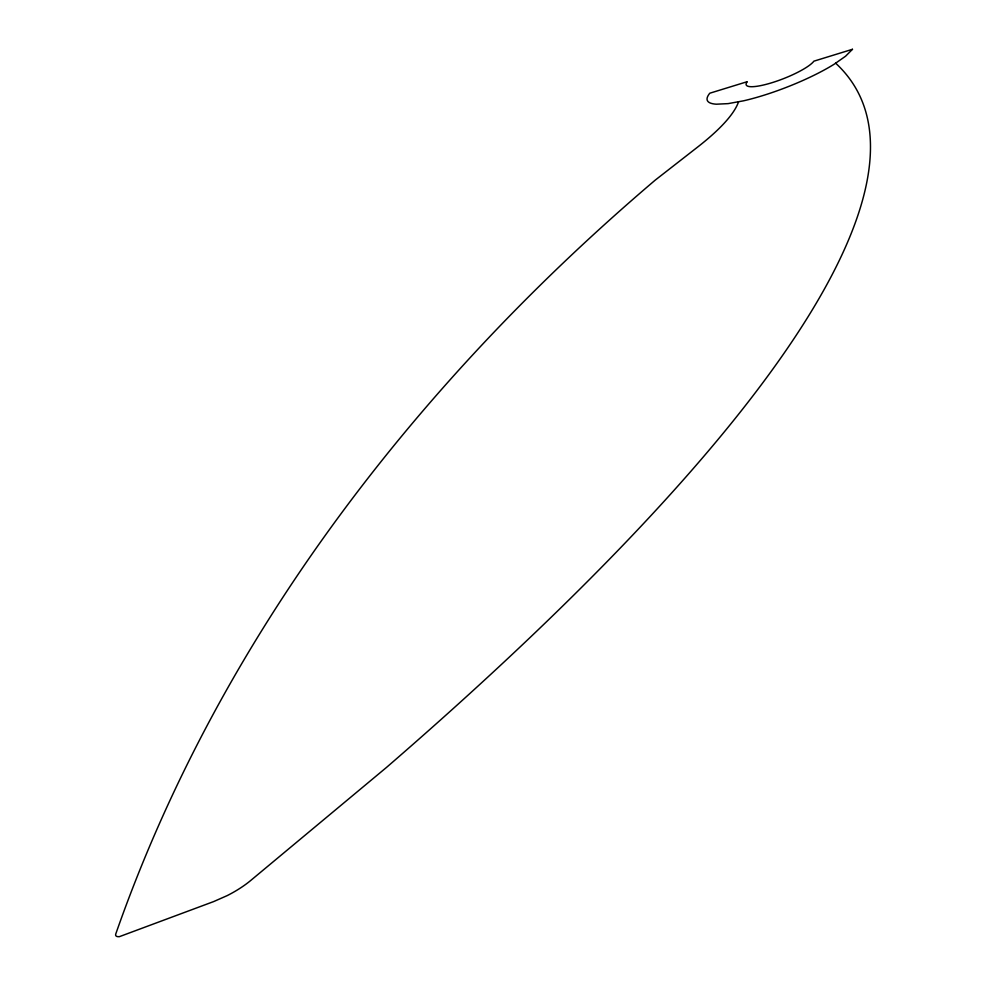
<?xml version="1.0" encoding="UTF-8"?>
<svg xmlns="http://www.w3.org/2000/svg" width="986" height="986" viewBox="0 0 986 986"><rect width="100%" height="100%" fill="white"/><g stroke="black" fill="none" stroke-linecap="round" stroke-linejoin="round"><path stroke-width="1.48" d="M835.647 63.178A2741.437 530.037 -29.2 0 1 386.463 767.453L250.863 880.362A52.665 19.054 -26.4 0 1 227.125 895.645L213.617 901.598L119.368 936.675A10.969 3.956 -27.1 0 1 115.793 933.902C219.41 637.461 417.596 382.05 655.246 180.105L697.965 146.803A290.747 61.391 -22.6 0 0 738.576 101.718M852.471 49.3L845.557 56.227L834.057 64.287A78.806 16.552 -21.3 0 1 743.53 100.818L728.124 103.629L716.452 104.196A78.806 16.552 -21.3 0 1 709.797 93.214L747.277 81.678A36.79 7.728 -21.3 0 0 771.915 82.713A36.79 7.728 -21.3 0 0 813.894 61.169L852.471 49.3"/></g></svg>
